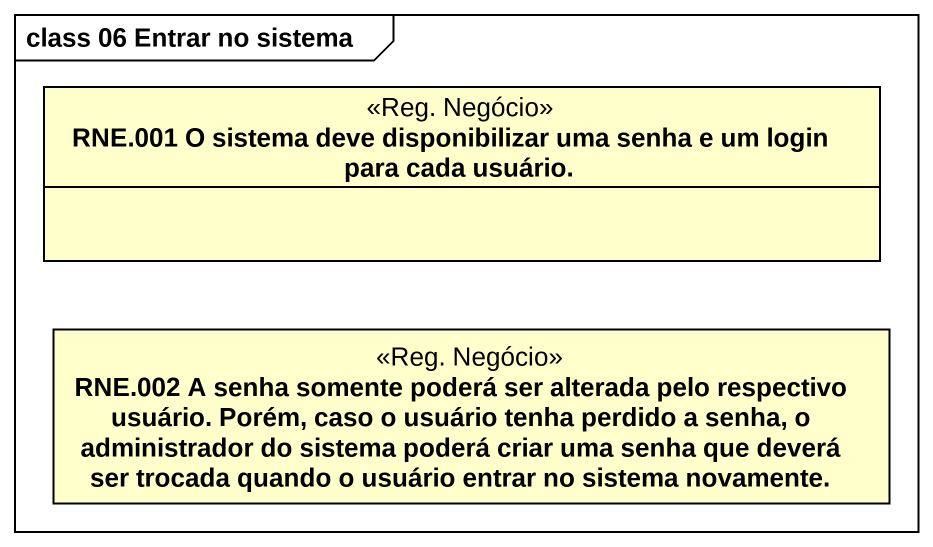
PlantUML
@startuml
mainframe class 06 Entrar no sistema
hide circle
hide empty members
class "RNE.001 O sistema deve disponibilizar uma senha e um login para cada usuário." as RNE_001_O_sistema_deve <<Reg. Negócio>>
class "RNE.002 A senha somente poderá ser alterada pelo respectivo usuário. Porém, caso o usuário tenha perdido a senha, o administrador do sistema poderá criar uma senha que deverá ser trocada quando o usuário entrar no sistema novamente." as RNE_002_A_senha_somente <<Reg. Negócio>>
@enduml
